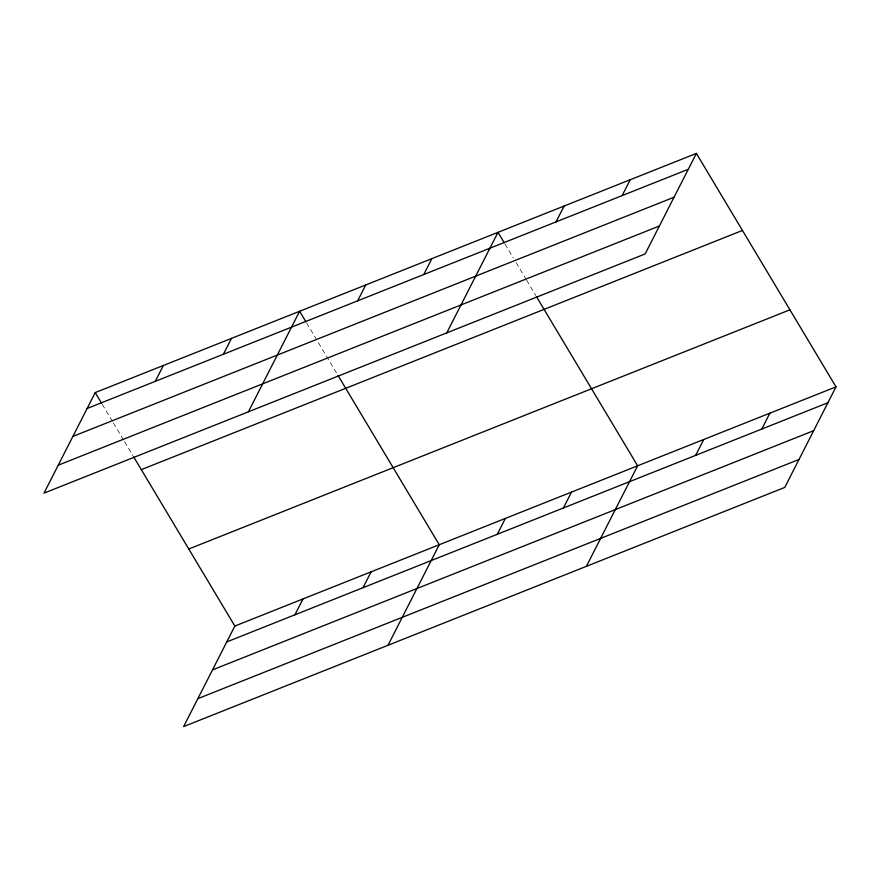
<?xml version="1.0" encoding="UTF-8"?>
<svg xmlns="http://www.w3.org/2000/svg" width="880" height="880" viewBox="0 0 880 880"><rect width="100%" height="100%" fill="white"/><g stroke="black" fill="none" stroke-linecap="round" stroke-linejoin="round"><path stroke-width="0.66" stroke-dasharray="4.4 3.3" d="M504.977 244.013L513.359 258.016M516.153 262.68L525.921 279.026M526.625 280.192L535.7 295.372M306.603 322.938L337.315 374.297M102.212 404.261L112.684 421.773M113.377 422.939L123.849 440.451M124.553 441.617L132.924 455.62"/><path stroke-width="1.32" d="M696.377 153.406L95.227 392.59L44 493.141L645.15 253.946L696.377 153.406L836 386.859L784.773 487.41L183.623 726.594L234.85 626.054L836 386.859M155.276 381.348L163.361 365.486M223.41 354.244L231.495 338.371M248.391 411.818L299.618 311.267L305.91 321.772M357.665 300.828L365.75 284.955M423.786 274.516L431.871 258.643M294.899 614.812L302.984 598.939M446.765 332.882L498.003 232.331L504.284 242.836M363.022 587.708L371.107 571.835M556.039 221.892L564.124 206.03M388.014 645.271L439.241 544.731L338.019 375.463M622.171 195.58L630.256 179.718M497.277 534.281L505.373 518.419M563.409 507.98L571.494 492.107M586.388 566.346L637.626 465.795L536.393 296.538M695.662 455.356L703.747 439.483M761.783 429.044L769.879 413.171M87.142 408.463L688.292 169.279M72.908 436.403L674.058 197.219M58.234 465.19L659.384 226.006M141.306 469.634L742.456 230.45M188.771 549.01L789.921 309.826M226.765 641.916L827.915 402.732M212.531 669.867L813.681 430.672M197.857 698.654L799.007 459.47M95.227 392.59L101.519 403.095M133.628 456.797L234.85 626.054"/></g></svg>
